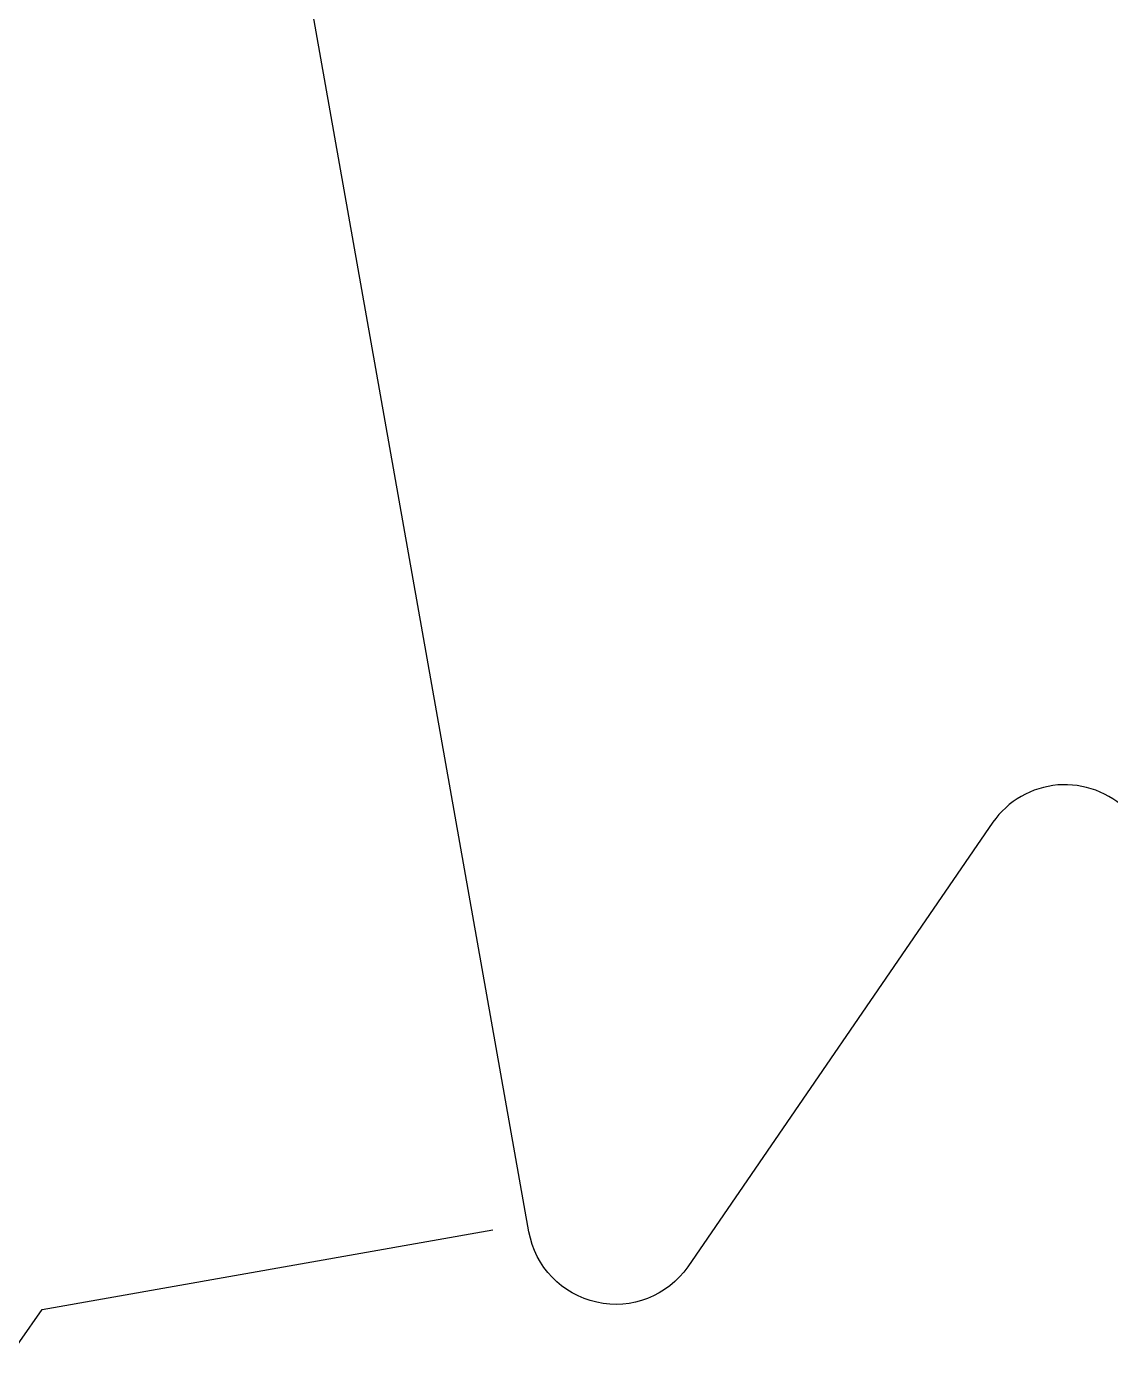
# Model space of a CAD drawing. Header units: millimetres. Extents: x 0 to 8967983, y -224399 to 13801.
# Drawn here: x 71381.8 to 71385.55, y -193408.503 to -193403.84 of the extents above; entities that cross this region are included whole.
import ezdxf

# ---------------------------------------------------------------- set-up
doc = ezdxf.new("R2010")
doc.units = ezdxf.units.MM
doc.header["$LTSCALE"] = 10
doc.layers.add('Архитектура', color=251, linetype='Continuous')

msp = doc.modelspace()

# ---------------------------------------------------------------- linework, layer by layer
at = {"layer": 'Архитектура', "lineweight": 25, "transparency": 33554684}
msp.add_lwpolyline([(71392.9053, -193397.215), (71394.1606, -193404.298, -0.430028), (71393.9168, -193404.6687), (71393.1965, -193404.7963, -0.109814), (71393.0647, -193404.7907), (71390.8749, -193404.312, 0.800036), (71390.599, -193404.8388, 0.079083), (71393.3037, -193406.4117, -0.348803), (71393.6241, -193406.7929, -0.436125), (71392.8541, -193407.2249, -0.038423), (71391.33, -193406.4924, 0.086853), (71389.3545, -193405.7785, 0.346763), (71389.0197, -193405.9525), (71388.6672, -193406.758, -0.527877), (71388.1716, -193406.8458), (71387.5637, -193406.2106, 0.527877), (71387.0682, -193406.2984), (71386.7156, -193407.1039, -0.527877), (71386.22, -193407.1917), (71385.6121, -193406.5565, 0.469739), (71385.1445, -193406.5951), (71384.0884, -193408.1346, -0.667984), (71383.5384, -193408.0133), (71381.9681, -193399.1534, -0.414214)], format="xyb", dxfattribs=at)
msp.add_lwpolyline([(71392.9053, -193397.215), (71394.1606, -193404.298, -0.430028), (71393.9168, -193404.6687), (71393.1965, -193404.7963, -0.109814), (71393.0647, -193404.7907), (71390.8749, -193404.312, 0.800036), (71390.599, -193404.8388, 0.079083), (71393.3037, -193406.4117, -0.348803), (71393.6241, -193406.7929, -0.436125), (71392.8541, -193407.2249, -0.038423), (71391.33, -193406.4924, 0.086853), (71389.3545, -193405.7785, 0.346763), (71389.0197, -193405.9525), (71388.6672, -193406.758, -0.527877), (71388.1716, -193406.8458), (71387.5637, -193406.2106, 0.527877), (71387.0682, -193406.2984), (71386.7156, -193407.1039, -0.527877), (71386.22, -193407.1917), (71385.6121, -193406.5565, 0.469739), (71385.1445, -193406.5951), (71384.0884, -193408.1346, -0.667984), (71383.5384, -193408.0133), (71381.9681, -193399.1534, -0.414214)], format="xyb", dxfattribs=at)
msp.add_lwpolyline([(71392.9053, -193397.215), (71394.1606, -193404.298, -0.430028), (71393.9168, -193404.6687), (71393.1965, -193404.7963, -0.109814), (71393.0647, -193404.7907), (71390.8749, -193404.312, 0.800036), (71390.599, -193404.8388, 0.079083), (71393.3037, -193406.4117, -0.348803), (71393.6241, -193406.7929, -0.436125), (71392.8541, -193407.2249, -0.038423), (71391.33, -193406.4924, 0.086853), (71389.3545, -193405.7785, 0.346763), (71389.0197, -193405.9525), (71388.6672, -193406.758, -0.527877), (71388.1716, -193406.8458), (71387.5637, -193406.2106, 0.527877), (71387.0682, -193406.2984), (71386.7156, -193407.1039, -0.527877), (71386.22, -193407.1917), (71385.6121, -193406.5565, 0.469739), (71385.1445, -193406.5951), (71384.0884, -193408.1346, -0.667984), (71383.5384, -193408.0133), (71381.9681, -193399.1534, -0.414214)], format="xyb", dxfattribs=at)
msp.add_lwpolyline([(71392.9053, -193397.215), (71394.1606, -193404.298, -0.430028), (71393.9168, -193404.6687), (71393.1965, -193404.7963, -0.109814), (71393.0647, -193404.7907), (71390.8749, -193404.312, 0.800036), (71390.599, -193404.8388, 0.079083), (71393.3037, -193406.4117, -0.348803), (71393.6241, -193406.7929, -0.436125), (71392.8541, -193407.2249, -0.038423), (71391.33, -193406.4924, 0.086853), (71389.3545, -193405.7785, 0.346763), (71389.0197, -193405.9525), (71388.6672, -193406.758, -0.527877), (71388.1716, -193406.8458), (71387.5637, -193406.2106, 0.527877), (71387.0682, -193406.2984), (71386.7156, -193407.1039, -0.527877), (71386.22, -193407.1917), (71385.6121, -193406.5565, 0.469739), (71385.1445, -193406.5951), (71384.0884, -193408.1346, -0.667984), (71383.5384, -193408.0133), (71381.9681, -193399.1534, -0.414214)], format="xyb", dxfattribs=at)
msp.add_lwpolyline([(71392.9053, -193397.215), (71394.1606, -193404.298, -0.430028), (71393.9168, -193404.6687), (71393.1965, -193404.7963, -0.109814), (71393.0647, -193404.7907), (71390.8749, -193404.312, 0.800036), (71390.599, -193404.8388, 0.079083), (71393.3037, -193406.4117, -0.348803), (71393.6241, -193406.7929, -0.436125), (71392.8541, -193407.2249, -0.038423), (71391.33, -193406.4924, 0.086853), (71389.3545, -193405.7785, 0.346763), (71389.0197, -193405.9525), (71388.6672, -193406.758, -0.527877), (71388.1716, -193406.8458), (71387.5637, -193406.2106, 0.527877), (71387.0682, -193406.2984), (71386.7156, -193407.1039, -0.527877), (71386.22, -193407.1917), (71385.6121, -193406.5565, 0.469739), (71385.1445, -193406.5951), (71384.0884, -193408.1346, -0.667984), (71383.5384, -193408.0133), (71381.9681, -193399.1534, -0.414214)], format="xyb", dxfattribs=at)
msp.add_lwpolyline([(71392.9053, -193397.215), (71394.1606, -193404.298, -0.430028), (71393.9168, -193404.6687), (71393.1965, -193404.7963, -0.109814), (71393.0647, -193404.7907), (71390.8749, -193404.312, 0.800036), (71390.599, -193404.8388, 0.079083), (71393.3037, -193406.4117, -0.348803), (71393.6241, -193406.7929, -0.436125), (71392.8541, -193407.2249, -0.038423), (71391.33, -193406.4924, 0.086853), (71389.3545, -193405.7785, 0.346763), (71389.0197, -193405.9525), (71388.6672, -193406.758, -0.527877), (71388.1716, -193406.8458), (71387.5637, -193406.2106, 0.527877), (71387.0682, -193406.2984), (71386.7156, -193407.1039, -0.527877), (71386.22, -193407.1917), (71385.6121, -193406.5565, 0.469739), (71385.1445, -193406.5951), (71384.0884, -193408.1346, -0.667984), (71383.5384, -193408.0133), (71381.9681, -193399.1534, -0.414214)], format="xyb", dxfattribs=at)
msp.add_lwpolyline([(71392.9053, -193397.215), (71394.1606, -193404.298, -0.430028), (71393.9168, -193404.6687), (71393.1965, -193404.7963, -0.109814), (71393.0647, -193404.7907), (71390.8749, -193404.312, 0.800036), (71390.599, -193404.8388, 0.079083), (71393.3037, -193406.4117, -0.348803), (71393.6241, -193406.7929, -0.436125), (71392.8541, -193407.2249, -0.038423), (71391.33, -193406.4924, 0.086853), (71389.3545, -193405.7785, 0.346763), (71389.0197, -193405.9525), (71388.6672, -193406.758, -0.527877), (71388.1716, -193406.8458), (71387.5637, -193406.2106, 0.527877), (71387.0682, -193406.2984), (71386.7156, -193407.1039, -0.527877), (71386.22, -193407.1917), (71385.6121, -193406.5565, 0.469739), (71385.1445, -193406.5951), (71384.0884, -193408.1346, -0.667984), (71383.5384, -193408.0133), (71381.9681, -193399.1534, -0.414214)], format="xyb", dxfattribs=at)
msp.add_lwpolyline([(71392.9053, -193397.215), (71394.1606, -193404.298, -0.430028), (71393.9168, -193404.6687), (71393.1965, -193404.7963, -0.109814), (71393.0647, -193404.7907), (71390.8749, -193404.312, 0.800036), (71390.599, -193404.8388, 0.079083), (71393.3037, -193406.4117, -0.348803), (71393.6241, -193406.7929, -0.436125), (71392.8541, -193407.2249, -0.038423), (71391.33, -193406.4924, 0.086853), (71389.3545, -193405.7785, 0.346763), (71389.0197, -193405.9525), (71388.6672, -193406.758, -0.527877), (71388.1716, -193406.8458), (71387.5637, -193406.2106, 0.527877), (71387.0682, -193406.2984), (71386.7156, -193407.1039, -0.527877), (71386.22, -193407.1917), (71385.6121, -193406.5565, 0.469739), (71385.1445, -193406.5951), (71384.0884, -193408.1346, -0.667984), (71383.5384, -193408.0133), (71381.9681, -193399.1534, -0.414214)], format="xyb", dxfattribs=at)
msp.add_lwpolyline([(71392.9053, -193397.215), (71394.1606, -193404.298, -0.430028), (71393.9168, -193404.6687), (71393.1965, -193404.7963, -0.109814), (71393.0647, -193404.7907), (71390.8749, -193404.312, 0.800036), (71390.599, -193404.8388, 0.079083), (71393.3037, -193406.4117, -0.348803), (71393.6241, -193406.7929, -0.436125), (71392.8541, -193407.2249, -0.038423), (71391.33, -193406.4924, 0.086853), (71389.3545, -193405.7785, 0.346763), (71389.0197, -193405.9525), (71388.6672, -193406.758, -0.527877), (71388.1716, -193406.8458), (71387.5637, -193406.2106, 0.527877), (71387.0682, -193406.2984), (71386.7156, -193407.1039, -0.527877), (71386.22, -193407.1917), (71385.6121, -193406.5565, 0.469739), (71385.1445, -193406.5951), (71384.0884, -193408.1346, -0.667984), (71383.5384, -193408.0133), (71381.9681, -193399.1534, -0.414214)], format="xyb", dxfattribs=at)
msp.add_lwpolyline([(71392.9053, -193397.215), (71394.1606, -193404.298, -0.430028), (71393.9168, -193404.6687), (71393.1965, -193404.7963, -0.109814), (71393.0647, -193404.7907), (71390.8749, -193404.312, 0.800036), (71390.599, -193404.8388, 0.079083), (71393.3037, -193406.4117, -0.348803), (71393.6241, -193406.7929, -0.436125), (71392.8541, -193407.2249, -0.038423), (71391.33, -193406.4924, 0.086853), (71389.3545, -193405.7785, 0.346763), (71389.0197, -193405.9525), (71388.6672, -193406.758, -0.527877), (71388.1716, -193406.8458), (71387.5637, -193406.2106, 0.527877), (71387.0682, -193406.2984), (71386.7156, -193407.1039, -0.527877), (71386.22, -193407.1917), (71385.6121, -193406.5565, 0.469739), (71385.1445, -193406.5951), (71384.0884, -193408.1346, -0.667984), (71383.5384, -193408.0133), (71381.9681, -193399.1534, -0.414214)], format="xyb", dxfattribs=at)
msp.add_lwpolyline([(71392.9053, -193397.215), (71394.1606, -193404.298, -0.430028), (71393.9168, -193404.6687), (71393.1965, -193404.7963, -0.109814), (71393.0647, -193404.7907), (71390.8749, -193404.312, 0.800036), (71390.599, -193404.8388, 0.079083), (71393.3037, -193406.4117, -0.348803), (71393.6241, -193406.7929, -0.436125), (71392.8541, -193407.2249, -0.038423), (71391.33, -193406.4924, 0.086853), (71389.3545, -193405.7785, 0.346763), (71389.0197, -193405.9525), (71388.6672, -193406.758, -0.527877), (71388.1716, -193406.8458), (71387.5637, -193406.2106, 0.527877), (71387.0682, -193406.2984), (71386.7156, -193407.1039, -0.527877), (71386.22, -193407.1917), (71385.6121, -193406.5565, 0.469739), (71385.1445, -193406.5951), (71384.0884, -193408.1346, -0.667984), (71383.5384, -193408.0133), (71381.9681, -193399.1534, -0.414214)], format="xyb", dxfattribs=at)
msp.add_lwpolyline([(71392.9053, -193397.215), (71394.1606, -193404.298, -0.430028), (71393.9168, -193404.6687), (71393.1965, -193404.7963, -0.109814), (71393.0647, -193404.7907), (71390.8749, -193404.312, 0.800036), (71390.599, -193404.8388, 0.079083), (71393.3037, -193406.4117, -0.348803), (71393.6241, -193406.7929, -0.436125), (71392.8541, -193407.2249, -0.038423), (71391.33, -193406.4924, 0.086853), (71389.3545, -193405.7785, 0.346763), (71389.0197, -193405.9525), (71388.6672, -193406.758, -0.527877), (71388.1716, -193406.8458), (71387.5637, -193406.2106, 0.527877), (71387.0682, -193406.2984), (71386.7156, -193407.1039, -0.527877), (71386.22, -193407.1917), (71385.6121, -193406.5565, 0.469739), (71385.1445, -193406.5951), (71384.0884, -193408.1346, -0.667984), (71383.5384, -193408.0133), (71381.9681, -193399.1534, -0.414214)], format="xyb", dxfattribs=at)
msp.add_lwpolyline([(71392.9053, -193397.215), (71394.1606, -193404.298, -0.430028), (71393.9168, -193404.6687), (71393.1965, -193404.7963, -0.109814), (71393.0647, -193404.7907), (71390.8749, -193404.312, 0.800036), (71390.599, -193404.8388, 0.079083), (71393.3037, -193406.4117, -0.348803), (71393.6241, -193406.7929, -0.436125), (71392.8541, -193407.2249, -0.038423), (71391.33, -193406.4924, 0.086853), (71389.3545, -193405.7785, 0.346763), (71389.0197, -193405.9525), (71388.6672, -193406.758, -0.527877), (71388.1716, -193406.8458), (71387.5637, -193406.2106, 0.527877), (71387.0682, -193406.2984), (71386.7156, -193407.1039, -0.527877), (71386.22, -193407.1917), (71385.6121, -193406.5565, 0.469739), (71385.1445, -193406.5951), (71384.0884, -193408.1346, -0.667984), (71383.5384, -193408.0133), (71381.9681, -193399.1534, -0.414214)], format="xyb", dxfattribs=at)
msp.add_lwpolyline([(71392.9053, -193397.215), (71394.1606, -193404.298, -0.430028), (71393.9168, -193404.6687), (71393.1965, -193404.7963, -0.109814), (71393.0647, -193404.7907), (71390.8749, -193404.312, 0.800036), (71390.599, -193404.8388, 0.079083), (71393.3037, -193406.4117, -0.348803), (71393.6241, -193406.7929, -0.436125), (71392.8541, -193407.2249, -0.038423), (71391.33, -193406.4924, 0.086853), (71389.3545, -193405.7785, 0.346763), (71389.0197, -193405.9525), (71388.6672, -193406.758, -0.527877), (71388.1716, -193406.8458), (71387.5637, -193406.2106, 0.527877), (71387.0682, -193406.2984), (71386.7156, -193407.1039, -0.527877), (71386.22, -193407.1917), (71385.6121, -193406.5565, 0.469739), (71385.1445, -193406.5951), (71384.0884, -193408.1346, -0.667984), (71383.5384, -193408.0133), (71381.9681, -193399.1534, -0.414214)], format="xyb", dxfattribs=at)
msp.add_lwpolyline([(71392.9053, -193397.215), (71394.1606, -193404.298, -0.430028), (71393.9168, -193404.6687), (71393.1965, -193404.7963, -0.109814), (71393.0647, -193404.7907), (71390.8749, -193404.312, 0.800036), (71390.599, -193404.8388, 0.079083), (71393.3037, -193406.4117, -0.348803), (71393.6241, -193406.7929, -0.436125), (71392.8541, -193407.2249, -0.038423), (71391.33, -193406.4924, 0.086853), (71389.3545, -193405.7785, 0.346763), (71389.0197, -193405.9525), (71388.6672, -193406.758, -0.527877), (71388.1716, -193406.8458), (71387.5637, -193406.2106, 0.527877), (71387.0682, -193406.2984), (71386.7156, -193407.1039, -0.527877), (71386.22, -193407.1917), (71385.6121, -193406.5565, 0.469739), (71385.1445, -193406.5951), (71384.0884, -193408.1346, -0.667984), (71383.5384, -193408.0133), (71381.9681, -193399.1534, -0.414214)], format="xyb", dxfattribs=at)
msp.add_lwpolyline([(71392.9053, -193397.215), (71394.1606, -193404.298, -0.430028), (71393.9168, -193404.6687), (71393.1965, -193404.7963, -0.109814), (71393.0647, -193404.7907), (71390.8749, -193404.312, 0.800036), (71390.599, -193404.8388, 0.079083), (71393.3037, -193406.4117, -0.348803), (71393.6241, -193406.7929, -0.436125), (71392.8541, -193407.2249, -0.038423), (71391.33, -193406.4924, 0.086853), (71389.3545, -193405.7785, 0.346763), (71389.0197, -193405.9525), (71388.6672, -193406.758, -0.527877), (71388.1716, -193406.8458), (71387.5637, -193406.2106, 0.527877), (71387.0682, -193406.2984), (71386.7156, -193407.1039, -0.527877), (71386.22, -193407.1917), (71385.6121, -193406.5565, 0.469739), (71385.1445, -193406.5951), (71384.0884, -193408.1346, -0.667984), (71383.5384, -193408.0133), (71381.9681, -193399.1534, -0.414214)], format="xyb", dxfattribs=at)
msp.add_lwpolyline([(71392.9053, -193397.215), (71394.1606, -193404.298, -0.430028), (71393.9168, -193404.6687), (71393.1965, -193404.7963, -0.109814), (71393.0647, -193404.7907), (71390.8749, -193404.312, 0.800036), (71390.599, -193404.8388, 0.079083), (71393.3037, -193406.4117, -0.348803), (71393.6241, -193406.7929, -0.436125), (71392.8541, -193407.2249, -0.038423), (71391.33, -193406.4924, 0.086853), (71389.3545, -193405.7785, 0.346763), (71389.0197, -193405.9525), (71388.6672, -193406.758, -0.527877), (71388.1716, -193406.8458), (71387.5637, -193406.2106, 0.527877), (71387.0682, -193406.2984), (71386.7156, -193407.1039, -0.527877), (71386.22, -193407.1917), (71385.6121, -193406.5565, 0.469739), (71385.1445, -193406.5951), (71384.0884, -193408.1346, -0.667984), (71383.5384, -193408.0133), (71381.9681, -193399.1534, -0.414214)], format="xyb", dxfattribs=at)
msp.add_lwpolyline([(71392.9053, -193397.215), (71394.1606, -193404.298, -0.430028), (71393.9168, -193404.6687), (71393.1965, -193404.7963, -0.109814), (71393.0647, -193404.7907), (71390.8749, -193404.312, 0.800036), (71390.599, -193404.8388, 0.079083), (71393.3037, -193406.4117, -0.348803), (71393.6241, -193406.7929, -0.436125), (71392.8541, -193407.2249, -0.038423), (71391.33, -193406.4924, 0.086853), (71389.3545, -193405.7785, 0.346763), (71389.0197, -193405.9525), (71388.6672, -193406.758, -0.527877), (71388.1716, -193406.8458), (71387.5637, -193406.2106, 0.527877), (71387.0682, -193406.2984), (71386.7156, -193407.1039, -0.527877), (71386.22, -193407.1917), (71385.6121, -193406.5565, 0.469739), (71385.1445, -193406.5951), (71384.0884, -193408.1346, -0.667984), (71383.5384, -193408.0133), (71381.9681, -193399.1534, -0.414214)], format="xyb", dxfattribs=at)
msp.add_lwpolyline([(71392.9053, -193397.215), (71394.1606, -193404.298, -0.430028), (71393.9168, -193404.6687), (71393.1965, -193404.7963, -0.109814), (71393.0647, -193404.7907), (71390.8749, -193404.312, 0.800036), (71390.599, -193404.8388, 0.079083), (71393.3037, -193406.4117, -0.348803), (71393.6241, -193406.7929, -0.436125), (71392.8541, -193407.2249, -0.038423), (71391.33, -193406.4924, 0.086853), (71389.3545, -193405.7785, 0.346763), (71389.0197, -193405.9525), (71388.6672, -193406.758, -0.527877), (71388.1716, -193406.8458), (71387.5637, -193406.2106, 0.527877), (71387.0682, -193406.2984), (71386.7156, -193407.1039, -0.527877), (71386.22, -193407.1917), (71385.6121, -193406.5565, 0.469739), (71385.1445, -193406.5951), (71384.0884, -193408.1346, -0.667984), (71383.5384, -193408.0133), (71381.9681, -193399.1534, -0.414214)], format="xyb", dxfattribs=at)
msp.add_lwpolyline([(71392.9053, -193397.215), (71394.1606, -193404.298, -0.430028), (71393.9168, -193404.6687), (71393.1965, -193404.7963, -0.109814), (71393.0647, -193404.7907), (71390.8749, -193404.312, 0.800036), (71390.599, -193404.8388, 0.079083), (71393.3037, -193406.4117, -0.348803), (71393.6241, -193406.7929, -0.436125), (71392.8541, -193407.2249, -0.038423), (71391.33, -193406.4924, 0.086853), (71389.3545, -193405.7785, 0.346763), (71389.0197, -193405.9525), (71388.6672, -193406.758, -0.527877), (71388.1716, -193406.8458), (71387.5637, -193406.2106, 0.527877), (71387.0682, -193406.2984), (71386.7156, -193407.1039, -0.527877), (71386.22, -193407.1917), (71385.6121, -193406.5565, 0.469739), (71385.1445, -193406.5951), (71384.0884, -193408.1346, -0.667984), (71383.5384, -193408.0133), (71381.9681, -193399.1534, -0.414214)], format="xyb", dxfattribs=at)
msp.add_lwpolyline([(71392.9053, -193397.215), (71394.1606, -193404.298, -0.430028), (71393.9168, -193404.6687), (71393.1965, -193404.7963, -0.109814), (71393.0647, -193404.7907), (71390.8749, -193404.312, 0.800036), (71390.599, -193404.8388, 0.079083), (71393.3037, -193406.4117, -0.348803), (71393.6241, -193406.7929, -0.436125), (71392.8541, -193407.2249, -0.038423), (71391.33, -193406.4924, 0.086853), (71389.3545, -193405.7785, 0.346763), (71389.0197, -193405.9525), (71388.6672, -193406.758, -0.527877), (71388.1716, -193406.8458), (71387.5637, -193406.2106, 0.527877), (71387.0682, -193406.2984), (71386.7156, -193407.1039, -0.527877), (71386.22, -193407.1917), (71385.6121, -193406.5565, 0.469739), (71385.1445, -193406.5951), (71384.0884, -193408.1346, -0.667984), (71383.5384, -193408.0133), (71381.9681, -193399.1534, -0.414214)], format="xyb", dxfattribs=at)
msp.add_lwpolyline([(71392.9053, -193397.215), (71394.1606, -193404.298, -0.430028), (71393.9168, -193404.6687), (71393.1965, -193404.7963, -0.109814), (71393.0647, -193404.7907), (71390.8749, -193404.312, 0.800036), (71390.599, -193404.8388, 0.079083), (71393.3037, -193406.4117, -0.348803), (71393.6241, -193406.7929, -0.436125), (71392.8541, -193407.2249, -0.038423), (71391.33, -193406.4924, 0.086853), (71389.3545, -193405.7785, 0.346763), (71389.0197, -193405.9525), (71388.6672, -193406.758, -0.527877), (71388.1716, -193406.8458), (71387.5637, -193406.2106, 0.527877), (71387.0682, -193406.2984), (71386.7156, -193407.1039, -0.527877), (71386.22, -193407.1917), (71385.6121, -193406.5565, 0.469739), (71385.1445, -193406.5951), (71384.0884, -193408.1346, -0.667984), (71383.5384, -193408.0133), (71381.9681, -193399.1534, -0.414214)], format="xyb", dxfattribs=at)
msp.add_lwpolyline([(71392.9053, -193397.215), (71394.1606, -193404.298, -0.430028), (71393.9168, -193404.6687), (71393.1965, -193404.7963, -0.109814), (71393.0647, -193404.7907), (71390.8749, -193404.312, 0.800036), (71390.599, -193404.8388, 0.079083), (71393.3037, -193406.4117, -0.348803), (71393.6241, -193406.7929, -0.436125), (71392.8541, -193407.2249, -0.038423), (71391.33, -193406.4924, 0.086853), (71389.3545, -193405.7785, 0.346763), (71389.0197, -193405.9525), (71388.6672, -193406.758, -0.527877), (71388.1716, -193406.8458), (71387.5637, -193406.2106, 0.527877), (71387.0682, -193406.2984), (71386.7156, -193407.1039, -0.527877), (71386.22, -193407.1917), (71385.6121, -193406.5565, 0.469739), (71385.1445, -193406.5951), (71384.0884, -193408.1346, -0.667984), (71383.5384, -193408.0133), (71381.9681, -193399.1534, -0.414214)], format="xyb", dxfattribs=at)
msp.add_lwpolyline([(71392.9053, -193397.215), (71394.1606, -193404.298, -0.430028), (71393.9168, -193404.6687), (71393.1965, -193404.7963, -0.109814), (71393.0647, -193404.7907), (71390.8749, -193404.312, 0.800036), (71390.599, -193404.8388, 0.079083), (71393.3037, -193406.4117, -0.348803), (71393.6241, -193406.7929, -0.436125), (71392.8541, -193407.2249, -0.038423), (71391.33, -193406.4924, 0.086853), (71389.3545, -193405.7785, 0.346763), (71389.0197, -193405.9525), (71388.6672, -193406.758, -0.527877), (71388.1716, -193406.8458), (71387.5637, -193406.2106, 0.527877), (71387.0682, -193406.2984), (71386.7156, -193407.1039, -0.527877), (71386.22, -193407.1917), (71385.6121, -193406.5565, 0.469739), (71385.1445, -193406.5951), (71384.0884, -193408.1346, -0.667984), (71383.5384, -193408.0133), (71381.9681, -193399.1534, -0.414214)], format="xyb", dxfattribs=at)
msp.add_lwpolyline([(71392.9053, -193397.215), (71394.1606, -193404.298, -0.430028), (71393.9168, -193404.6687), (71393.1965, -193404.7963, -0.109814), (71393.0647, -193404.7907), (71390.8749, -193404.312, 0.800036), (71390.599, -193404.8388, 0.079083), (71393.3037, -193406.4117, -0.348803), (71393.6241, -193406.7929, -0.436125), (71392.8541, -193407.2249, -0.038423), (71391.33, -193406.4924, 0.086853), (71389.3545, -193405.7785, 0.346763), (71389.0197, -193405.9525), (71388.6672, -193406.758, -0.527877), (71388.1716, -193406.8458), (71387.5637, -193406.2106, 0.527877), (71387.0682, -193406.2984), (71386.7156, -193407.1039, -0.527877), (71386.22, -193407.1917), (71385.6121, -193406.5565, 0.469739), (71385.1445, -193406.5951), (71384.0884, -193408.1346, -0.667984), (71383.5384, -193408.0133), (71381.9681, -193399.1534, -0.414214)], format="xyb", dxfattribs=at)
msp.add_lwpolyline([(71392.9053, -193397.215), (71394.1606, -193404.298, -0.430028), (71393.9168, -193404.6687), (71393.1965, -193404.7963, -0.109814), (71393.0647, -193404.7907), (71390.8749, -193404.312, 0.800036), (71390.599, -193404.8388, 0.079083), (71393.3037, -193406.4117, -0.348803), (71393.6241, -193406.7929, -0.436125), (71392.8541, -193407.2249, -0.038423), (71391.33, -193406.4924, 0.086853), (71389.3545, -193405.7785, 0.346763), (71389.0197, -193405.9525), (71388.6672, -193406.758, -0.527877), (71388.1716, -193406.8458), (71387.5637, -193406.2106, 0.527877), (71387.0682, -193406.2984), (71386.7156, -193407.1039, -0.527877), (71386.22, -193407.1917), (71385.6121, -193406.5565, 0.469739), (71385.1445, -193406.5951), (71384.0884, -193408.1346, -0.667984), (71383.5384, -193408.0133), (71381.9681, -193399.1534, -0.414214)], format="xyb", dxfattribs=at)
msp.add_lwpolyline([(71392.9053, -193397.215), (71394.1606, -193404.298, -0.430028), (71393.9168, -193404.6687), (71393.1965, -193404.7963, -0.109814), (71393.0647, -193404.7907), (71390.8749, -193404.312, 0.800036), (71390.599, -193404.8388, 0.079083), (71393.3037, -193406.4117, -0.348803), (71393.6241, -193406.7929, -0.436125), (71392.8541, -193407.2249, -0.038423), (71391.33, -193406.4924, 0.086853), (71389.3545, -193405.7785, 0.346763), (71389.0197, -193405.9525), (71388.6672, -193406.758, -0.527877), (71388.1716, -193406.8458), (71387.5637, -193406.2106, 0.527877), (71387.0682, -193406.2984), (71386.7156, -193407.1039, -0.527877), (71386.22, -193407.1917), (71385.6121, -193406.5565, 0.469739), (71385.1445, -193406.5951), (71384.0884, -193408.1346, -0.667984), (71383.5384, -193408.0133), (71381.9681, -193399.1534, -0.414214)], format="xyb", dxfattribs=at)
msp.add_lwpolyline([(71392.9053, -193397.215), (71394.1606, -193404.298, -0.430028), (71393.9168, -193404.6687), (71393.1965, -193404.7963, -0.109814), (71393.0647, -193404.7907), (71390.8749, -193404.312, 0.800036), (71390.599, -193404.8388, 0.079083), (71393.3037, -193406.4117, -0.348803), (71393.6241, -193406.7929, -0.436125), (71392.8541, -193407.2249, -0.038423), (71391.33, -193406.4924, 0.086853), (71389.3545, -193405.7785, 0.346763), (71389.0197, -193405.9525), (71388.6672, -193406.758, -0.527877), (71388.1716, -193406.8458), (71387.5637, -193406.2106, 0.527877), (71387.0682, -193406.2984), (71386.7156, -193407.1039, -0.527877), (71386.22, -193407.1917), (71385.6121, -193406.5565, 0.469739), (71385.1445, -193406.5951), (71384.0884, -193408.1346, -0.667984), (71383.5384, -193408.0133), (71381.9681, -193399.1534, -0.414214)], format="xyb", dxfattribs=at)
msp.add_lwpolyline([(71392.9053, -193397.215), (71394.1606, -193404.298, -0.430028), (71393.9168, -193404.6687), (71393.1965, -193404.7963, -0.109814), (71393.0647, -193404.7907), (71390.8749, -193404.312, 0.800036), (71390.599, -193404.8388, 0.079083), (71393.3037, -193406.4117, -0.348803), (71393.6241, -193406.7929, -0.436125), (71392.8541, -193407.2249, -0.038423), (71391.33, -193406.4924, 0.086853), (71389.3545, -193405.7785, 0.346763), (71389.0197, -193405.9525), (71388.6672, -193406.758, -0.527877), (71388.1716, -193406.8458), (71387.5637, -193406.2106, 0.527877), (71387.0682, -193406.2984), (71386.7156, -193407.1039, -0.527877), (71386.22, -193407.1917), (71385.6121, -193406.5565, 0.469739), (71385.1445, -193406.5951), (71384.0884, -193408.1346, -0.667984), (71383.5384, -193408.0133), (71381.9681, -193399.1534, -0.414214)], format="xyb", dxfattribs=at)
msp.add_lwpolyline([(71392.9053, -193397.215), (71394.1606, -193404.298, -0.430028), (71393.9168, -193404.6687), (71393.1965, -193404.7963, -0.109814), (71393.0647, -193404.7907), (71390.8749, -193404.312, 0.800036), (71390.599, -193404.8388, 0.079083), (71393.3037, -193406.4117, -0.348803), (71393.6241, -193406.7929, -0.436125), (71392.8541, -193407.2249, -0.038423), (71391.33, -193406.4924, 0.086853), (71389.3545, -193405.7785, 0.346763), (71389.0197, -193405.9525), (71388.6672, -193406.758, -0.527877), (71388.1716, -193406.8458), (71387.5637, -193406.2106, 0.527877), (71387.0682, -193406.2984), (71386.7156, -193407.1039, -0.527877), (71386.22, -193407.1917), (71385.6121, -193406.5565, 0.469739), (71385.1445, -193406.5951), (71384.0884, -193408.1346, -0.667984), (71383.5384, -193408.0133), (71381.9681, -193399.1534, -0.414214)], format="xyb", dxfattribs=at)
msp.add_lwpolyline([(71392.9053, -193397.215), (71394.1606, -193404.298, -0.430028), (71393.9168, -193404.6687), (71393.1965, -193404.7963, -0.109814), (71393.0647, -193404.7907), (71390.8749, -193404.312, 0.800036), (71390.599, -193404.8388, 0.079083), (71393.3037, -193406.4117, -0.348803), (71393.6241, -193406.7929, -0.436125), (71392.8541, -193407.2249, -0.038423), (71391.33, -193406.4924, 0.086853), (71389.3545, -193405.7785, 0.346763), (71389.0197, -193405.9525), (71388.6672, -193406.758, -0.527877), (71388.1716, -193406.8458), (71387.5637, -193406.2106, 0.527877), (71387.0682, -193406.2984), (71386.7156, -193407.1039, -0.527877), (71386.22, -193407.1917), (71385.6121, -193406.5565, 0.469739), (71385.1445, -193406.5951), (71384.0884, -193408.1346, -0.667984), (71383.5384, -193408.0133), (71381.9681, -193399.1534, -0.414214)], format="xyb", dxfattribs=at)
msp.add_lwpolyline([(71392.9053, -193397.215), (71394.1606, -193404.298, -0.430028), (71393.9168, -193404.6687), (71393.1965, -193404.7963, -0.109814), (71393.0647, -193404.7907), (71390.8749, -193404.312, 0.800036), (71390.599, -193404.8388, 0.079083), (71393.3037, -193406.4117, -0.348803), (71393.6241, -193406.7929, -0.436125), (71392.8541, -193407.2249, -0.038423), (71391.33, -193406.4924, 0.086853), (71389.3545, -193405.7785, 0.346763), (71389.0197, -193405.9525), (71388.6672, -193406.758, -0.527877), (71388.1716, -193406.8458), (71387.5637, -193406.2106, 0.527877), (71387.0682, -193406.2984), (71386.7156, -193407.1039, -0.527877), (71386.22, -193407.1917), (71385.6121, -193406.5565, 0.469739), (71385.1445, -193406.5951), (71384.0884, -193408.1346, -0.667984), (71383.5384, -193408.0133), (71381.9681, -193399.1534, -0.414214)], format="xyb", dxfattribs=at)
msp.add_lwpolyline([(71392.9053, -193397.215), (71394.1606, -193404.298, -0.430028), (71393.9168, -193404.6687), (71393.1965, -193404.7963, -0.109814), (71393.0647, -193404.7907), (71390.8749, -193404.312, 0.800036), (71390.599, -193404.8388, 0.079083), (71393.3037, -193406.4117, -0.348803), (71393.6241, -193406.7929, -0.436125), (71392.8541, -193407.2249, -0.038423), (71391.33, -193406.4924, 0.086853), (71389.3545, -193405.7785, 0.346763), (71389.0197, -193405.9525), (71388.6672, -193406.758, -0.527877), (71388.1716, -193406.8458), (71387.5637, -193406.2106, 0.527877), (71387.0682, -193406.2984), (71386.7156, -193407.1039, -0.527877), (71386.22, -193407.1917), (71385.6121, -193406.5565, 0.469739), (71385.1445, -193406.5951), (71384.0884, -193408.1346, -0.667984), (71383.5384, -193408.0133), (71381.9681, -193399.1534, -0.414214)], format="xyb", dxfattribs=at)
msp.add_lwpolyline([(71392.9053, -193397.215), (71394.1606, -193404.298, -0.430028), (71393.9168, -193404.6687), (71393.1965, -193404.7963, -0.109814), (71393.0647, -193404.7907), (71390.8749, -193404.312, 0.800036), (71390.599, -193404.8388, 0.079083), (71393.3037, -193406.4117, -0.348803), (71393.6241, -193406.7929, -0.436125), (71392.8541, -193407.2249, -0.038423), (71391.33, -193406.4924, 0.086853), (71389.3545, -193405.7785, 0.346763), (71389.0197, -193405.9525), (71388.6672, -193406.758, -0.527877), (71388.1716, -193406.8458), (71387.5637, -193406.2106, 0.527877), (71387.0682, -193406.2984), (71386.7156, -193407.1039, -0.527877), (71386.22, -193407.1917), (71385.6121, -193406.5565, 0.469739), (71385.1445, -193406.5951), (71384.0884, -193408.1346, -0.667984), (71383.5384, -193408.0133), (71381.9681, -193399.1534, -0.414214)], format="xyb", dxfattribs=at)
msp.add_lwpolyline([(71392.9053, -193397.215), (71394.1606, -193404.298, -0.430028), (71393.9168, -193404.6687), (71393.1965, -193404.7963, -0.109814), (71393.0647, -193404.7907), (71390.8749, -193404.312, 0.800036), (71390.599, -193404.8388, 0.079083), (71393.3037, -193406.4117, -0.348803), (71393.6241, -193406.7929, -0.436125), (71392.8541, -193407.2249, -0.038423), (71391.33, -193406.4924, 0.086853), (71389.3545, -193405.7785, 0.346763), (71389.0197, -193405.9525), (71388.6672, -193406.758, -0.527877), (71388.1716, -193406.8458), (71387.5637, -193406.2106, 0.527877), (71387.0682, -193406.2984), (71386.7156, -193407.1039, -0.527877), (71386.22, -193407.1917), (71385.6121, -193406.5565, 0.469739), (71385.1445, -193406.5951), (71384.0884, -193408.1346, -0.667984), (71383.5384, -193408.0133), (71381.9681, -193399.1534, -0.414214)], format="xyb", dxfattribs=at)
msp.add_lwpolyline([(71392.9053, -193397.215), (71394.1606, -193404.298, -0.430028), (71393.9168, -193404.6687), (71393.1965, -193404.7963, -0.109814), (71393.0647, -193404.7907), (71390.8749, -193404.312, 0.800036), (71390.599, -193404.8388, 0.079083), (71393.3037, -193406.4117, -0.348803), (71393.6241, -193406.7929, -0.436125), (71392.8541, -193407.2249, -0.038423), (71391.33, -193406.4924, 0.086853), (71389.3545, -193405.7785, 0.346763), (71389.0197, -193405.9525), (71388.6672, -193406.758, -0.527877), (71388.1716, -193406.8458), (71387.5637, -193406.2106, 0.527877), (71387.0682, -193406.2984), (71386.7156, -193407.1039, -0.527877), (71386.22, -193407.1917), (71385.6121, -193406.5565, 0.469739), (71385.1445, -193406.5951), (71384.0884, -193408.1346, -0.667984), (71383.5384, -193408.0133), (71381.9681, -193399.1534, -0.414214)], format="xyb", dxfattribs=at)
msp.add_lwpolyline([(71392.9053, -193397.215), (71394.1606, -193404.298, -0.430028), (71393.9168, -193404.6687), (71393.1965, -193404.7963, -0.109814), (71393.0647, -193404.7907), (71390.8749, -193404.312, 0.800036), (71390.599, -193404.8388, 0.079083), (71393.3037, -193406.4117, -0.348803), (71393.6241, -193406.7929, -0.436125), (71392.8541, -193407.2249, -0.038423), (71391.33, -193406.4924, 0.086853), (71389.3545, -193405.7785, 0.346763), (71389.0197, -193405.9525), (71388.6672, -193406.758, -0.527877), (71388.1716, -193406.8458), (71387.5637, -193406.2106, 0.527877), (71387.0682, -193406.2984), (71386.7156, -193407.1039, -0.527877), (71386.22, -193407.1917), (71385.6121, -193406.5565, 0.469739), (71385.1445, -193406.5951), (71384.0884, -193408.1346, -0.667984), (71383.5384, -193408.0133), (71381.9681, -193399.1534, -0.414214)], format="xyb", dxfattribs=at)
msp.add_lwpolyline([(71392.9053, -193397.215), (71394.1606, -193404.298, -0.430028), (71393.9168, -193404.6687), (71393.1965, -193404.7963, -0.109814), (71393.0647, -193404.7907), (71390.8749, -193404.312, 0.800036), (71390.599, -193404.8388, 0.079083), (71393.3037, -193406.4117, -0.348803), (71393.6241, -193406.7929, -0.436125), (71392.8541, -193407.2249, -0.038423), (71391.33, -193406.4924, 0.086853), (71389.3545, -193405.7785, 0.346763), (71389.0197, -193405.9525), (71388.6672, -193406.758, -0.527877), (71388.1716, -193406.8458), (71387.5637, -193406.2106, 0.527877), (71387.0682, -193406.2984), (71386.7156, -193407.1039, -0.527877), (71386.22, -193407.1917), (71385.6121, -193406.5565, 0.469739), (71385.1445, -193406.5951), (71384.0884, -193408.1346, -0.667984), (71383.5384, -193408.0133), (71381.9681, -193399.1534, -0.414214)], format="xyb", dxfattribs=at)
msp.add_lwpolyline([(71392.9053, -193397.215), (71394.1606, -193404.298, -0.430028), (71393.9168, -193404.6687), (71393.1965, -193404.7963, -0.109814), (71393.0647, -193404.7907), (71390.8749, -193404.312, 0.800036), (71390.599, -193404.8388, 0.079083), (71393.3037, -193406.4117, -0.348803), (71393.6241, -193406.7929, -0.436125), (71392.8541, -193407.2249, -0.038423), (71391.33, -193406.4924, 0.086853), (71389.3545, -193405.7785, 0.346763), (71389.0197, -193405.9525), (71388.6672, -193406.758, -0.527877), (71388.1716, -193406.8458), (71387.5637, -193406.2106, 0.527877), (71387.0682, -193406.2984), (71386.7156, -193407.1039, -0.527877), (71386.22, -193407.1917), (71385.6121, -193406.5565, 0.469739), (71385.1445, -193406.5951), (71384.0884, -193408.1346, -0.667984), (71383.5384, -193408.0133), (71381.9681, -193399.1534, -0.414214)], format="xyb", dxfattribs=at)
msp.add_lwpolyline([(71392.9053, -193397.215), (71394.1606, -193404.298, -0.430028), (71393.9168, -193404.6687), (71393.1965, -193404.7963, -0.109814), (71393.0647, -193404.7907), (71390.8749, -193404.312, 0.800036), (71390.599, -193404.8388, 0.079083), (71393.3037, -193406.4117, -0.348803), (71393.6241, -193406.7929, -0.436125), (71392.8541, -193407.2249, -0.038423), (71391.33, -193406.4924, 0.086853), (71389.3545, -193405.7785, 0.346763), (71389.0197, -193405.9525), (71388.6672, -193406.758, -0.527877), (71388.1716, -193406.8458), (71387.5637, -193406.2106, 0.527877), (71387.0682, -193406.2984), (71386.7156, -193407.1039, -0.527877), (71386.22, -193407.1917), (71385.6121, -193406.5565, 0.469739), (71385.1445, -193406.5951), (71384.0884, -193408.1346, -0.667984), (71383.5384, -193408.0133), (71381.9681, -193399.1534, -0.414214)], format="xyb", dxfattribs=at)
msp.add_lwpolyline([(71392.9053, -193397.215), (71394.1606, -193404.298, -0.430028), (71393.9168, -193404.6687), (71393.1965, -193404.7963, -0.109814), (71393.0647, -193404.7907), (71390.8749, -193404.312, 0.800036), (71390.599, -193404.8388, 0.079083), (71393.3037, -193406.4117, -0.348803), (71393.6241, -193406.7929, -0.436125), (71392.8541, -193407.2249, -0.038423), (71391.33, -193406.4924, 0.086853), (71389.3545, -193405.7785, 0.346763), (71389.0197, -193405.9525), (71388.6672, -193406.758, -0.527877), (71388.1716, -193406.8458), (71387.5637, -193406.2106, 0.527877), (71387.0682, -193406.2984), (71386.7156, -193407.1039, -0.527877), (71386.22, -193407.1917), (71385.6121, -193406.5565, 0.469739), (71385.1445, -193406.5951), (71384.0884, -193408.1346, -0.667984), (71383.5384, -193408.0133), (71381.9681, -193399.1534, -0.414214)], format="xyb", dxfattribs=at)
msp.add_lwpolyline([(71392.9053, -193397.215), (71394.1606, -193404.298, -0.430028), (71393.9168, -193404.6687), (71393.1965, -193404.7963, -0.109814), (71393.0647, -193404.7907), (71390.8749, -193404.312, 0.800036), (71390.599, -193404.8388, 0.079083), (71393.3037, -193406.4117, -0.348803), (71393.6241, -193406.7929, -0.436125), (71392.8541, -193407.2249, -0.038423), (71391.33, -193406.4924, 0.086853), (71389.3545, -193405.7785, 0.346763), (71389.0197, -193405.9525), (71388.6672, -193406.758, -0.527877), (71388.1716, -193406.8458), (71387.5637, -193406.2106, 0.527877), (71387.0682, -193406.2984), (71386.7156, -193407.1039, -0.527877), (71386.22, -193407.1917), (71385.6121, -193406.5565, 0.469739), (71385.1445, -193406.5951), (71384.0884, -193408.1346, -0.667984), (71383.5384, -193408.0133), (71381.9681, -193399.1534, -0.414214)], format="xyb", dxfattribs=at)
msp.add_lwpolyline([(71392.9053, -193397.215), (71394.1606, -193404.298, -0.430028), (71393.9168, -193404.6687), (71393.1965, -193404.7963, -0.109814), (71393.0647, -193404.7907), (71390.8749, -193404.312, 0.800036), (71390.599, -193404.8388, 0.079083), (71393.3037, -193406.4117, -0.348803), (71393.6241, -193406.7929, -0.436125), (71392.8541, -193407.2249, -0.038423), (71391.33, -193406.4924, 0.086853), (71389.3545, -193405.7785, 0.346763), (71389.0197, -193405.9525), (71388.6672, -193406.758, -0.527877), (71388.1716, -193406.8458), (71387.5637, -193406.2106, 0.527877), (71387.0682, -193406.2984), (71386.7156, -193407.1039, -0.527877), (71386.22, -193407.1917), (71385.6121, -193406.5565, 0.469739), (71385.1445, -193406.5951), (71384.0884, -193408.1346, -0.667984), (71383.5384, -193408.0133), (71381.9681, -193399.1534, -0.414214)], format="xyb", dxfattribs=at)
msp.add_lwpolyline([(71392.9053, -193397.215), (71394.1606, -193404.298, -0.430028), (71393.9168, -193404.6687), (71393.1965, -193404.7963, -0.109814), (71393.0647, -193404.7907), (71390.8749, -193404.312, 0.800036), (71390.599, -193404.8388, 0.079083), (71393.3037, -193406.4117, -0.348803), (71393.6241, -193406.7929, -0.436125), (71392.8541, -193407.2249, -0.038423), (71391.33, -193406.4924, 0.086853), (71389.3545, -193405.7785, 0.346763), (71389.0197, -193405.9525), (71388.6672, -193406.758, -0.527877), (71388.1716, -193406.8458), (71387.5637, -193406.2106, 0.527877), (71387.0682, -193406.2984), (71386.7156, -193407.1039, -0.527877), (71386.22, -193407.1917), (71385.6121, -193406.5565, 0.469739), (71385.1445, -193406.5951), (71384.0884, -193408.1346, -0.667984), (71383.5384, -193408.0133), (71381.9681, -193399.1534, -0.414214)], format="xyb", dxfattribs=at)
msp.add_lwpolyline([(71392.9053, -193397.215), (71394.1606, -193404.298, -0.430028), (71393.9168, -193404.6687), (71393.1965, -193404.7963, -0.109814), (71393.0647, -193404.7907), (71390.8749, -193404.312, 0.800036), (71390.599, -193404.8388, 0.079083), (71393.3037, -193406.4117, -0.348803), (71393.6241, -193406.7929, -0.436125), (71392.8541, -193407.2249, -0.038423), (71391.33, -193406.4924, 0.086853), (71389.3545, -193405.7785, 0.346763), (71389.0197, -193405.9525), (71388.6672, -193406.758, -0.527877), (71388.1716, -193406.8458), (71387.5637, -193406.2106, 0.527877), (71387.0682, -193406.2984), (71386.7156, -193407.1039, -0.527877), (71386.22, -193407.1917), (71385.6121, -193406.5565, 0.469739), (71385.1445, -193406.5951), (71384.0884, -193408.1346, -0.667984), (71383.5384, -193408.0133), (71381.9681, -193399.1534, -0.414214)], format="xyb", dxfattribs=at)
msp.add_lwpolyline([(71392.9053, -193397.215), (71394.1606, -193404.298, -0.430028), (71393.9168, -193404.6687), (71393.1965, -193404.7963, -0.109814), (71393.0647, -193404.7907), (71390.8749, -193404.312, 0.800036), (71390.599, -193404.8388, 0.079083), (71393.3037, -193406.4117, -0.348803), (71393.6241, -193406.7929, -0.436125), (71392.8541, -193407.2249, -0.038423), (71391.33, -193406.4924, 0.086853), (71389.3545, -193405.7785, 0.346763), (71389.0197, -193405.9525), (71388.6672, -193406.758, -0.527877), (71388.1716, -193406.8458), (71387.5637, -193406.2106, 0.527877), (71387.0682, -193406.2984), (71386.7156, -193407.1039, -0.527877), (71386.22, -193407.1917), (71385.6121, -193406.5565, 0.469739), (71385.1445, -193406.5951), (71384.0884, -193408.1346, -0.667984), (71383.5384, -193408.0133), (71381.9681, -193399.1534, -0.414214)], format="xyb", dxfattribs=at)
msp.add_lwpolyline([(71392.9053, -193397.215), (71394.1606, -193404.298, -0.430028), (71393.9168, -193404.6687), (71393.1965, -193404.7963, -0.109814), (71393.0647, -193404.7907), (71390.8749, -193404.312, 0.800036), (71390.599, -193404.8388, 0.079083), (71393.3037, -193406.4117, -0.348803), (71393.6241, -193406.7929, -0.436125), (71392.8541, -193407.2249, -0.038423), (71391.33, -193406.4924, 0.086853), (71389.3545, -193405.7785, 0.346763), (71389.0197, -193405.9525), (71388.6672, -193406.758, -0.527877), (71388.1716, -193406.8458), (71387.5637, -193406.2106, 0.527877), (71387.0682, -193406.2984), (71386.7156, -193407.1039, -0.527877), (71386.22, -193407.1917), (71385.6121, -193406.5565, 0.469739), (71385.1445, -193406.5951), (71384.0884, -193408.1346, -0.667984), (71383.5384, -193408.0133), (71381.9681, -193399.1534, -0.414214)], format="xyb", dxfattribs=at)
msp.add_lwpolyline([(71392.9053, -193397.215), (71394.1606, -193404.298, -0.430028), (71393.9168, -193404.6687), (71393.1965, -193404.7963, -0.109814), (71393.0647, -193404.7907), (71390.8749, -193404.312, 0.800036), (71390.599, -193404.8388, 0.079083), (71393.3037, -193406.4117, -0.348803), (71393.6241, -193406.7929, -0.436125), (71392.8541, -193407.2249, -0.038423), (71391.33, -193406.4924, 0.086853), (71389.3545, -193405.7785, 0.346763), (71389.0197, -193405.9525), (71388.6672, -193406.758, -0.527877), (71388.1716, -193406.8458), (71387.5637, -193406.2106, 0.527877), (71387.0682, -193406.2984), (71386.7156, -193407.1039, -0.527877), (71386.22, -193407.1917), (71385.6121, -193406.5565, 0.469739), (71385.1445, -193406.5951), (71384.0884, -193408.1346, -0.667984), (71383.5384, -193408.0133), (71381.9681, -193399.1534, -0.414214)], format="xyb", dxfattribs=at)
msp.add_lwpolyline([(71392.9053, -193397.215), (71394.1606, -193404.298, -0.430028), (71393.9168, -193404.6687), (71393.1965, -193404.7963, -0.109814), (71393.0647, -193404.7907), (71390.8749, -193404.312, 0.800036), (71390.599, -193404.8388, 0.079083), (71393.3037, -193406.4117, -0.348803), (71393.6241, -193406.7929, -0.436125), (71392.8541, -193407.2249, -0.038423), (71391.33, -193406.4924, 0.086853), (71389.3545, -193405.7785, 0.346763), (71389.0197, -193405.9525), (71388.6672, -193406.758, -0.527877), (71388.1716, -193406.8458), (71387.5637, -193406.2106, 0.527877), (71387.0682, -193406.2984), (71386.7156, -193407.1039, -0.527877), (71386.22, -193407.1917), (71385.6121, -193406.5565, 0.469739), (71385.1445, -193406.5951), (71384.0884, -193408.1346, -0.667984), (71383.5384, -193408.0133), (71381.9681, -193399.1534, -0.414214)], format="xyb", dxfattribs=at)
msp.add_lwpolyline([(71392.9053, -193397.215), (71394.1606, -193404.298, -0.430028), (71393.9168, -193404.6687), (71393.1965, -193404.7963, -0.109814), (71393.0647, -193404.7907), (71390.8749, -193404.312, 0.800036), (71390.599, -193404.8388, 0.079083), (71393.3037, -193406.4117, -0.348803), (71393.6241, -193406.7929, -0.436125), (71392.8541, -193407.2249, -0.038423), (71391.33, -193406.4924, 0.086853), (71389.3545, -193405.7785, 0.346763), (71389.0197, -193405.9525), (71388.6672, -193406.758, -0.527877), (71388.1716, -193406.8458), (71387.5637, -193406.2106, 0.527877), (71387.0682, -193406.2984), (71386.7156, -193407.1039, -0.527877), (71386.22, -193407.1917), (71385.6121, -193406.5565, 0.469739), (71385.1445, -193406.5951), (71384.0884, -193408.1346, -0.667984), (71383.5384, -193408.0133), (71381.9681, -193399.1534, -0.414214)], format="xyb", dxfattribs=at)
msp.add_lwpolyline([(71392.9053, -193397.215), (71394.1606, -193404.298, -0.430028), (71393.9168, -193404.6687), (71393.1965, -193404.7963, -0.109814), (71393.0647, -193404.7907), (71390.8749, -193404.312, 0.800036), (71390.599, -193404.8388, 0.079083), (71393.3037, -193406.4117, -0.348803), (71393.6241, -193406.7929, -0.436125), (71392.8541, -193407.2249, -0.038423), (71391.33, -193406.4924, 0.086853), (71389.3545, -193405.7785, 0.346763), (71389.0197, -193405.9525), (71388.6672, -193406.758, -0.527877), (71388.1716, -193406.8458), (71387.5637, -193406.2106, 0.527877), (71387.0682, -193406.2984), (71386.7156, -193407.1039, -0.527877), (71386.22, -193407.1917), (71385.6121, -193406.5565, 0.469739), (71385.1445, -193406.5951), (71384.0884, -193408.1346, -0.667984), (71383.5384, -193408.0133), (71381.9681, -193399.1534, -0.414214)], format="xyb", dxfattribs=at)
msp.add_lwpolyline([(71392.9053, -193397.215), (71394.1606, -193404.298, -0.430028), (71393.9168, -193404.6687), (71393.1965, -193404.7963, -0.109814), (71393.0647, -193404.7907), (71390.8749, -193404.312, 0.800036), (71390.599, -193404.8388, 0.079083), (71393.3037, -193406.4117, -0.348803), (71393.6241, -193406.7929, -0.436125), (71392.8541, -193407.2249, -0.038423), (71391.33, -193406.4924, 0.086853), (71389.3545, -193405.7785, 0.346763), (71389.0197, -193405.9525), (71388.6672, -193406.758, -0.527877), (71388.1716, -193406.8458), (71387.5637, -193406.2106, 0.527877), (71387.0682, -193406.2984), (71386.7156, -193407.1039, -0.527877), (71386.22, -193407.1917), (71385.6121, -193406.5565, 0.469739), (71385.1445, -193406.5951), (71384.0884, -193408.1346, -0.667984), (71383.5384, -193408.0133), (71381.9681, -193399.1534, -0.414214)], format="xyb", dxfattribs=at)
msp.add_lwpolyline([(71392.9053, -193397.215), (71394.1606, -193404.298, -0.430028), (71393.9168, -193404.6687), (71393.1965, -193404.7963, -0.109814), (71393.0647, -193404.7907), (71390.8749, -193404.312, 0.800036), (71390.599, -193404.8388, 0.079083), (71393.3037, -193406.4117, -0.348803), (71393.6241, -193406.7929, -0.436125), (71392.8541, -193407.2249, -0.038423), (71391.33, -193406.4924, 0.086853), (71389.3545, -193405.7785, 0.346763), (71389.0197, -193405.9525), (71388.6672, -193406.758, -0.527877), (71388.1716, -193406.8458), (71387.5637, -193406.2106, 0.527877), (71387.0682, -193406.2984), (71386.7156, -193407.1039, -0.527877), (71386.22, -193407.1917), (71385.6121, -193406.5565, 0.469739), (71385.1445, -193406.5951), (71384.0884, -193408.1346, -0.667984), (71383.5384, -193408.0133), (71381.9681, -193399.1534, -0.414214)], format="xyb", dxfattribs=at)
msp.add_lwpolyline([(71392.9053, -193397.215), (71394.1606, -193404.298, -0.430028), (71393.9168, -193404.6687), (71393.1965, -193404.7963, -0.109814), (71393.0647, -193404.7907), (71390.8749, -193404.312, 0.800036), (71390.599, -193404.8388, 0.079083), (71393.3037, -193406.4117, -0.348803), (71393.6241, -193406.7929, -0.436125), (71392.8541, -193407.2249, -0.038423), (71391.33, -193406.4924, 0.086853), (71389.3545, -193405.7785, 0.346763), (71389.0197, -193405.9525), (71388.6672, -193406.758, -0.527877), (71388.1716, -193406.8458), (71387.5637, -193406.2106, 0.527877), (71387.0682, -193406.2984), (71386.7156, -193407.1039, -0.527877), (71386.22, -193407.1917), (71385.6121, -193406.5565, 0.469739), (71385.1445, -193406.5951), (71384.0884, -193408.1346, -0.667984), (71383.5384, -193408.0133), (71381.9681, -193399.1534, -0.414214)], format="xyb", dxfattribs=at)
msp.add_lwpolyline([(71392.9053, -193397.215), (71394.1606, -193404.298, -0.430028), (71393.9168, -193404.6687), (71393.1965, -193404.7963, -0.109814), (71393.0647, -193404.7907), (71390.8749, -193404.312, 0.800036), (71390.599, -193404.8388, 0.079083), (71393.3037, -193406.4117, -0.348803), (71393.6241, -193406.7929, -0.436125), (71392.8541, -193407.2249, -0.038423), (71391.33, -193406.4924, 0.086853), (71389.3545, -193405.7785, 0.346763), (71389.0197, -193405.9525), (71388.6672, -193406.758, -0.527877), (71388.1716, -193406.8458), (71387.5637, -193406.2106, 0.527877), (71387.0682, -193406.2984), (71386.7156, -193407.1039, -0.527877), (71386.22, -193407.1917), (71385.6121, -193406.5565, 0.469739), (71385.1445, -193406.5951), (71384.0884, -193408.1346, -0.667984), (71383.5384, -193408.0133), (71381.9681, -193399.1534, -0.414214)], format="xyb", dxfattribs=at)
msp.add_lwpolyline([(71389.1726, -193449.5831), (71388.6073, -193449.188), (71381.4576, -193408.8484), (71381.8527, -193408.2831), (71383.4134, -193408.0065)], dxfattribs=at)
msp.add_lwpolyline([(71389.1726, -193449.5831), (71388.6073, -193449.188), (71381.4576, -193408.8484), (71381.8527, -193408.2831), (71383.4134, -193408.0065)], dxfattribs=at)
msp.add_lwpolyline([(71389.1726, -193449.5831), (71388.6073, -193449.188), (71381.4576, -193408.8484), (71381.8527, -193408.2831), (71383.4134, -193408.0065)], dxfattribs=at)
msp.add_lwpolyline([(71389.1726, -193449.5831), (71388.6073, -193449.188), (71381.4576, -193408.8484), (71381.8527, -193408.2831), (71383.4134, -193408.0065)], dxfattribs=at)
msp.add_lwpolyline([(71389.1726, -193449.5831), (71388.6073, -193449.188), (71381.4576, -193408.8484), (71381.8527, -193408.2831), (71383.4134, -193408.0065)], dxfattribs=at)
msp.add_lwpolyline([(71389.1726, -193449.5831), (71388.6073, -193449.188), (71381.4576, -193408.8484), (71381.8527, -193408.2831), (71383.4134, -193408.0065)], dxfattribs=at)
msp.add_lwpolyline([(71389.1726, -193449.5831), (71388.6073, -193449.188), (71381.4576, -193408.8484), (71381.8527, -193408.2831), (71383.4134, -193408.0065)], dxfattribs=at)
msp.add_lwpolyline([(71389.1726, -193449.5831), (71388.6073, -193449.188), (71381.4576, -193408.8484), (71381.8527, -193408.2831), (71383.4134, -193408.0065)], dxfattribs=at)
msp.add_lwpolyline([(71389.1726, -193449.5831), (71388.6073, -193449.188), (71381.4576, -193408.8484), (71381.8527, -193408.2831), (71383.4134, -193408.0065)], dxfattribs=at)
msp.add_lwpolyline([(71389.1726, -193449.5831), (71388.6073, -193449.188), (71381.4576, -193408.8484), (71381.8527, -193408.2831), (71383.4134, -193408.0065)], dxfattribs=at)
msp.add_lwpolyline([(71389.1726, -193449.5831), (71388.6073, -193449.188), (71381.4576, -193408.8484), (71381.8527, -193408.2831), (71383.4134, -193408.0065)], dxfattribs=at)
msp.add_lwpolyline([(71389.1726, -193449.5831), (71388.6073, -193449.188), (71381.4576, -193408.8484), (71381.8527, -193408.2831), (71383.4134, -193408.0065)], dxfattribs=at)
msp.add_lwpolyline([(71389.1726, -193449.5831), (71388.6073, -193449.188), (71381.4576, -193408.8484), (71381.8527, -193408.2831), (71383.4134, -193408.0065)], dxfattribs=at)
msp.add_lwpolyline([(71389.1726, -193449.5831), (71388.6073, -193449.188), (71381.4576, -193408.8484), (71381.8527, -193408.2831), (71383.4134, -193408.0065)], dxfattribs=at)
msp.add_lwpolyline([(71389.1726, -193449.5831), (71388.6073, -193449.188), (71381.4576, -193408.8484), (71381.8527, -193408.2831), (71383.4134, -193408.0065)], dxfattribs=at)
msp.add_lwpolyline([(71389.1726, -193449.5831), (71388.6073, -193449.188), (71381.4576, -193408.8484), (71381.8527, -193408.2831), (71383.4134, -193408.0065)], dxfattribs=at)
msp.add_lwpolyline([(71389.1726, -193449.5831), (71388.6073, -193449.188), (71381.4576, -193408.8484), (71381.8527, -193408.2831), (71383.4134, -193408.0065)], dxfattribs=at)
msp.add_lwpolyline([(71389.1726, -193449.5831), (71388.6073, -193449.188), (71381.4576, -193408.8484), (71381.8527, -193408.2831), (71383.4134, -193408.0065)], dxfattribs=at)
msp.add_lwpolyline([(71389.1726, -193449.5831), (71388.6073, -193449.188), (71381.4576, -193408.8484), (71381.8527, -193408.2831), (71383.4134, -193408.0065)], dxfattribs=at)
msp.add_lwpolyline([(71389.1726, -193449.5831), (71388.6073, -193449.188), (71381.4576, -193408.8484), (71381.8527, -193408.2831), (71383.4134, -193408.0065)], dxfattribs=at)
msp.add_lwpolyline([(71389.1726, -193449.5831), (71388.6073, -193449.188), (71381.4576, -193408.8484), (71381.8527, -193408.2831), (71383.4134, -193408.0065)], dxfattribs=at)
msp.add_lwpolyline([(71389.1726, -193449.5831), (71388.6073, -193449.188), (71381.4576, -193408.8484), (71381.8527, -193408.2831), (71383.4134, -193408.0065)], dxfattribs=at)
msp.add_lwpolyline([(71389.1726, -193449.5831), (71388.6073, -193449.188), (71381.4576, -193408.8484), (71381.8527, -193408.2831), (71383.4134, -193408.0065)], dxfattribs=at)
msp.add_lwpolyline([(71389.1726, -193449.5831), (71388.6073, -193449.188), (71381.4576, -193408.8484), (71381.8527, -193408.2831), (71383.4134, -193408.0065)], dxfattribs=at)
msp.add_lwpolyline([(71389.1726, -193449.5831), (71388.6073, -193449.188), (71381.4576, -193408.8484), (71381.8527, -193408.2831), (71383.4134, -193408.0065)], dxfattribs=at)
msp.add_lwpolyline([(71389.1726, -193449.5831), (71388.6073, -193449.188), (71381.4576, -193408.8484), (71381.8527, -193408.2831), (71383.4134, -193408.0065)], dxfattribs=at)
msp.add_lwpolyline([(71389.1726, -193449.5831), (71388.6073, -193449.188), (71381.4576, -193408.8484), (71381.8527, -193408.2831), (71383.4134, -193408.0065)], dxfattribs=at)
msp.add_lwpolyline([(71389.1726, -193449.5831), (71388.6073, -193449.188), (71381.4576, -193408.8484), (71381.8527, -193408.2831), (71383.4134, -193408.0065)], dxfattribs=at)
msp.add_lwpolyline([(71389.1726, -193449.5831), (71388.6073, -193449.188), (71381.4576, -193408.8484), (71381.8527, -193408.2831), (71383.4134, -193408.0065)], dxfattribs=at)
msp.add_lwpolyline([(71389.1726, -193449.5831), (71388.6073, -193449.188), (71381.4576, -193408.8484), (71381.8527, -193408.2831), (71383.4134, -193408.0065)], dxfattribs=at)
msp.add_lwpolyline([(71389.1726, -193449.5831), (71388.6073, -193449.188), (71381.4576, -193408.8484), (71381.8527, -193408.2831), (71383.4134, -193408.0065)], dxfattribs=at)
msp.add_lwpolyline([(71389.1726, -193449.5831), (71388.6073, -193449.188), (71381.4576, -193408.8484), (71381.8527, -193408.2831), (71383.4134, -193408.0065)], dxfattribs=at)
msp.add_lwpolyline([(71389.1726, -193449.5831), (71388.6073, -193449.188), (71381.4576, -193408.8484), (71381.8527, -193408.2831), (71383.4134, -193408.0065)], dxfattribs=at)
msp.add_lwpolyline([(71389.1726, -193449.5831), (71388.6073, -193449.188), (71381.4576, -193408.8484), (71381.8527, -193408.2831), (71383.4134, -193408.0065)], dxfattribs=at)
msp.add_lwpolyline([(71389.1726, -193449.5831), (71388.6073, -193449.188), (71381.4576, -193408.8484), (71381.8527, -193408.2831), (71383.4134, -193408.0065)], dxfattribs=at)
msp.add_lwpolyline([(71389.1726, -193449.5831), (71388.6073, -193449.188), (71381.4576, -193408.8484), (71381.8527, -193408.2831), (71383.4134, -193408.0065)], dxfattribs=at)
msp.add_lwpolyline([(71389.1726, -193449.5831), (71388.6073, -193449.188), (71381.4576, -193408.8484), (71381.8527, -193408.2831), (71383.4134, -193408.0065)], dxfattribs=at)
msp.add_lwpolyline([(71389.1726, -193449.5831), (71388.6073, -193449.188), (71381.4576, -193408.8484), (71381.8527, -193408.2831), (71383.4134, -193408.0065)], dxfattribs=at)
msp.add_lwpolyline([(71389.1726, -193449.5831), (71388.6073, -193449.188), (71381.4576, -193408.8484), (71381.8527, -193408.2831), (71383.4134, -193408.0065)], dxfattribs=at)
msp.add_lwpolyline([(71389.1726, -193449.5831), (71388.6073, -193449.188), (71381.4576, -193408.8484), (71381.8527, -193408.2831), (71383.4134, -193408.0065)], dxfattribs=at)
msp.add_lwpolyline([(71389.1726, -193449.5831), (71388.6073, -193449.188), (71381.4576, -193408.8484), (71381.8527, -193408.2831), (71383.4134, -193408.0065)], dxfattribs=at)
msp.add_lwpolyline([(71389.1726, -193449.5831), (71388.6073, -193449.188), (71381.4576, -193408.8484), (71381.8527, -193408.2831), (71383.4134, -193408.0065)], dxfattribs=at)
msp.add_lwpolyline([(71389.1726, -193449.5831), (71388.6073, -193449.188), (71381.4576, -193408.8484), (71381.8527, -193408.2831), (71383.4134, -193408.0065)], dxfattribs=at)
msp.add_lwpolyline([(71389.1726, -193449.5831), (71388.6073, -193449.188), (71381.4576, -193408.8484), (71381.8527, -193408.2831), (71383.4134, -193408.0065)], dxfattribs=at)
msp.add_lwpolyline([(71389.1726, -193449.5831), (71388.6073, -193449.188), (71381.4576, -193408.8484), (71381.8527, -193408.2831), (71383.4134, -193408.0065)], dxfattribs=at)
msp.add_lwpolyline([(71389.1726, -193449.5831), (71388.6073, -193449.188), (71381.4576, -193408.8484), (71381.8527, -193408.2831), (71383.4134, -193408.0065)], dxfattribs=at)
msp.add_lwpolyline([(71389.1726, -193449.5831), (71388.6073, -193449.188), (71381.4576, -193408.8484), (71381.8527, -193408.2831), (71383.4134, -193408.0065)], dxfattribs=at)
msp.add_lwpolyline([(71389.1726, -193449.5831), (71388.6073, -193449.188), (71381.4576, -193408.8484), (71381.8527, -193408.2831), (71383.4134, -193408.0065)], dxfattribs=at)
msp.add_lwpolyline([(71389.1726, -193449.5831), (71388.6073, -193449.188), (71381.4576, -193408.8484), (71381.8527, -193408.2831), (71383.4134, -193408.0065)], dxfattribs=at)
msp.add_lwpolyline([(71389.1726, -193449.5831), (71388.6073, -193449.188), (71381.4576, -193408.8484), (71381.8527, -193408.2831), (71383.4134, -193408.0065)], dxfattribs=at)
msp.add_lwpolyline([(71389.1726, -193449.5831), (71388.6073, -193449.188), (71381.4576, -193408.8484), (71381.8527, -193408.2831), (71383.4134, -193408.0065)], dxfattribs=at)
msp.add_lwpolyline([(71389.1726, -193449.5831), (71388.6073, -193449.188), (71381.4576, -193408.8484), (71381.8527, -193408.2831), (71383.4134, -193408.0065)], dxfattribs=at)
msp.add_lwpolyline([(71389.1726, -193449.5831), (71388.6073, -193449.188), (71381.4576, -193408.8484), (71381.8527, -193408.2831), (71383.4134, -193408.0065)], dxfattribs=at)
msp.add_lwpolyline([(71389.1726, -193449.5831), (71388.6073, -193449.188), (71381.4576, -193408.8484), (71381.8527, -193408.2831), (71383.4134, -193408.0065)], dxfattribs=at)
for centre, radius, start, end in [((68703.3464, -184278.9724), 9144.2835, 272.82063752, 356.28873107), ((68711.0138, -184296.962), 9778.6546, 272.59254797, 356.63539137)]:
    msp.add_arc(centre, radius, start, end, dxfattribs=at)

doc.saveas('drawing.dxf')
